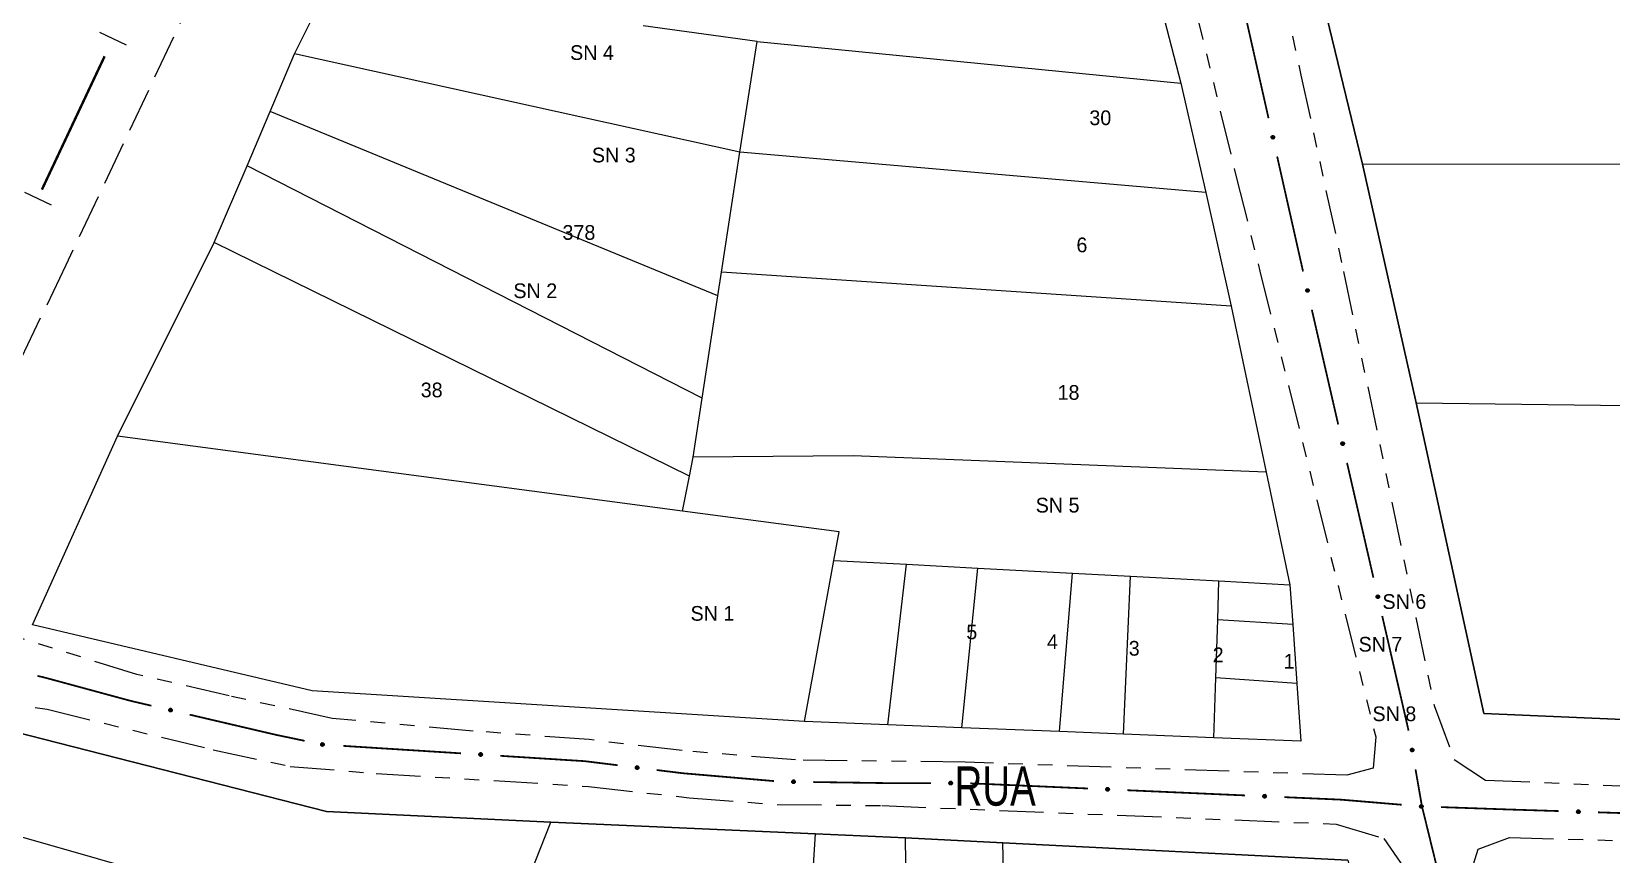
# Model space of a CAD drawing. Extents: x 204614 to 205597, y 4873311 to 4874446.
# Drawn here: x 204722.4 to 204883.3, y 4873786.8 to 4873870.6 of the extents above; entities that cross this region are included whole.
import ezdxf
from ezdxf.enums import TextEntityAlignment as Align

# ---------------------------------------------------------------- set-up
doc = ezdxf.new("R2010")
doc.units = 0
doc.header["$LTSCALE"] = 1.5
doc.header["$MEASUREMENT"] = 0
doc.linetypes.add('TRACO_11', pattern=[8, 3, -1, 3, -1])
doc.linetypes.add('TRACO_25', pattern=[8, 3, -1, 1, -1, 1, -1])
for name, color, linetype in [('CD_MALHA_LOTES', 7, 'CONTINUOUS'), ('LM-LIM-SETORES-BAIRROS', 250, 'CONTINUOUS'), ('RU-QUADRA', 210, 'CONTINUOUS'), ('SV-EIXO-RUA-N-PAV', 6, 'CONTINUOUS'), ('SV-RUA-NAO-PAV', 7, 'CONTINUOUS'), ('SV-RUA-PAVIM', 7, 'CONTINUOUS'), ('SV-TXT-RUA-N-PAV', 7, 'CONTINUOUS'), ('Th_NmrPort', 1, 'CONTINUOUS')]:
    doc.layers.add(name, color=color, linetype=linetype)
doc.styles.add('ARIAL', font='ARIAL.SHX')

msp = doc.modelspace()

# ---------------------------------------------------------------- linework, layer by layer
at = {"layer": 'CD_MALHA_LOTES', "linetype": 'Continuous', "flags": 128}
for points in [[(204824.827246, 4873921.684272), (204839.453152, 4873865.313444)], [(204857.923355, 4873857.071241), (204853.180698, 4873876.693552)], [(204749.158165, 4873868.317521), (204752.762615, 4873875.55581)], [(204796.282966, 4873869.565707), (204784.671936, 4873871.163839)], [(204794.527296, 4873858.291249), (204796.282966, 4873869.565707)], [(204796.282966, 4873869.565707), (204839.453152, 4873865.313444)], [(204746.682705, 4873862.44283), (204749.158165, 4873868.317521)], [(204794.527296, 4873858.291249), (204749.158165, 4873868.317521)], [(204839.453152, 4873865.313444), (204841.978843, 4873854.202867)], [(204744.354015, 4873856.916451), (204746.682705, 4873862.44283)], [(204792.293942, 4873843.648954), (204746.682705, 4873862.44283)], [(204792.669592, 4873846.08956), (204794.527296, 4873858.291249)], [(204841.978843, 4873854.202867), (204794.527296, 4873858.291249)], [(204741.001078, 4873849.090718), (204744.354015, 4873856.916451)], [(204790.694362, 4873833.256453), (204744.354015, 4873856.916451)], [(204857.923355, 4873857.071241), (204923.765189, 4873857.134039)], [(204863.400625, 4873832.759941), (204857.923355, 4873857.071241)], [(204841.978843, 4873854.202867), (204844.559353, 4873842.596897)], [(204731.16, 4873829.37), (204741.001078, 4873849.090718)], [(204789.413361, 4873825.302428), (204741.001078, 4873849.090718)], [(204792.293942, 4873843.648954), (204792.669592, 4873846.08956)], [(204844.559353, 4873842.596897), (204792.669592, 4873846.08956)], [(204790.694362, 4873833.256453), (204792.293942, 4873843.648954)], [(204844.559353, 4873842.596897), (204848.13067, 4873825.691969)], [(204789.767877, 4873827.237067), (204790.694362, 4873833.256453)], [(204870.31, 4873801.13), (204863.400625, 4873832.759941)], [(204863.400625, 4873832.759941), (204911.627288, 4873832.170645)], [(204722.5, 4873810.17), (204731.16, 4873829.37)], [(204788.685709, 4873821.733324), (204731.16, 4873829.37)], [(204789.413361, 4873825.302428), (204789.767877, 4873827.237067)], [(204806.060674, 4873827.381028), (204789.767877, 4873827.237067)], [(204848.13067, 4873825.691969), (204806.060674, 4873827.381028)], [(204788.685709, 4873821.733324), (204789.413361, 4873825.302428)], [(204848.13067, 4873825.691969), (204850.55, 4873814.24)], [(204804.637697, 4873819.61566), (204788.685709, 4873821.733324)], [(204804.106698, 4873816.717935), (204804.637697, 4873819.61566)], [(204801.1, 4873800.31), (204804.106698, 4873816.717935)], [(204804.106698, 4873816.717935), (204811.503651, 4873816.323278)], [(204809.584874, 4873799.972552), (204811.503651, 4873816.323278)], [(204811.503651, 4873816.323278), (204818.761268, 4873815.936055)], [(204817.139231, 4873799.672112), (204818.761268, 4873815.936055)], [(204818.761268, 4873815.936055), (204828.387342, 4873815.422466)], [(204827.06983, 4873799.277167), (204828.387342, 4873815.422466)], [(204828.387342, 4873815.422466), (204834.322049, 4873815.105826)], [(204833.610223, 4873799.017053), (204834.322049, 4873815.105826)], [(204834.322049, 4873815.105826), (204843.321781, 4873814.625654)], [(204843.195004, 4873810.680401), (204843.321781, 4873814.625654)], [(204843.321781, 4873814.625654), (204850.55, 4873814.24)], [(204850.55, 4873814.24), (204850.826774, 4873810.192494)], [(204843.004134, 4873804.740608), (204843.195004, 4873810.680401)], [(204850.826774, 4873810.192494), (204843.195004, 4873810.680401)], [(204801.1, 4873800.31), (204750.97, 4873803.43), (204722.5, 4873810.17)], [(204850.826774, 4873810.192494), (204851.238912, 4873804.165451)], [(204842.808458, 4873798.651235), (204843.004134, 4873804.740608)], [(204851.238912, 4873804.165451), (204843.004134, 4873804.740608)], [(204851.238912, 4873804.165451), (204851.64, 4873798.3)], [(204911.2, 4873799.37), (204870.31, 4873801.13)], [(204713.99, 4873790.62), (204717.46, 4873800.06), (204752.43, 4873791.14), (204775.27, 4873790.06)], [(204809.584874, 4873799.972552), (204801.1, 4873800.31)], [(204817.139231, 4873799.672112), (204809.584874, 4873799.972552)], [(204827.06983, 4873799.277167), (204817.139231, 4873799.672112)], [(204833.610223, 4873799.017053), (204827.06983, 4873799.277167)], [(204842.808458, 4873798.651235), (204833.610223, 4873799.017053)], [(204851.64, 4873798.3), (204842.808458, 4873798.651235)], [(204800.07, 4873754.9), (204744.19, 4873782.02), (204713.99, 4873790.62)], [(204800.899336, 4873768.028992), (204771.63, 4873780.87), (204775.27, 4873790.06)], [(204775.27, 4873790.06), (204802.215599, 4873788.866397)], [(204800.899336, 4873768.028992), (204802.215599, 4873788.866397)], [(204802.215599, 4873788.866397), (204811.39, 4873788.46)], [(204811.664892, 4873768.319111), (204811.39, 4873788.46)], [(204811.39, 4873788.46), (204821.312558, 4873787.955612)], [(204821.708073, 4873770.764839), (204821.312558, 4873787.955612)], [(204821.312558, 4873787.955612), (204856.44, 4873786.17), (204858.065006, 4873779.618526)]]:
    msp.add_lwpolyline(points, dxfattribs=at)
at = {"layer": 'LM-LIM-SETORES-BAIRROS'}
for points in [[(204729.331006, 4873870.505739), (204732.045151, 4873869.227687)], [(204721.670067, 4873854.216032), (204724.385267, 4873852.940222)]]:
    msp.add_lwpolyline(points, dxfattribs=at)
at = {"layer": 'LM-LIM-SETORES-BAIRROS', "const_width": 0.25}
for points in [[(204729.836044, 4873868.057283), (204727.705955, 4873863.533709)], [(204727.523996, 4873863.14729), (204723.452937, 4873854.483193)], [(204727.705955, 4873863.533709), (204727.523996, 4873863.14729)]]:
    msp.add_lwpolyline(points, dxfattribs=at)
at = {"layer": 'RU-QUADRA', "linetype": 'Continuous', "flags": 128}
for points in [[(204896.428908, 4873963.480826), (204880.438115, 4873964.022739), (204863.410709, 4873964.798531), (204850.265443, 4873964.909112), (204842.502297, 4873964.974418), (204831.918824, 4873964.521354), (204835.119286, 4873952.748362), (204838.653432, 4873941.371948), (204841.035886, 4873929.52053), (204843.880614, 4873917.146653), (204846.750954, 4873904.661373), (204849.413236, 4873893.081097), (204853.180698, 4873876.693552), (204857.923355, 4873857.071241), (204863.400625, 4873832.759941), (204870.31, 4873801.13), (204911.2, 4873799.37)], [(204824.827246, 4873921.684272), (204839.453152, 4873865.313444), (204841.978843, 4873854.202867), (204844.559353, 4873842.596897), (204848.13067, 4873825.691969), (204850.55, 4873814.24), (204850.826774, 4873810.192494), (204851.238912, 4873804.165451), (204851.64, 4873798.3), (204842.808458, 4873798.651235), (204833.610223, 4873799.017053), (204827.06983, 4873799.277167), (204817.139231, 4873799.672112), (204809.584874, 4873799.972552), (204801.1, 4873800.31), (204750.97, 4873803.43), (204722.5, 4873810.17), (204731.16, 4873829.37), (204741.001078, 4873849.090718), (204744.354015, 4873856.916451), (204746.682705, 4873862.44283), (204749.158165, 4873868.317521), (204752.762615, 4873875.55581)], [(204856.44, 4873786.17), (204821.312558, 4873787.955612), (204811.39, 4873788.46), (204802.215599, 4873788.866397), (204775.27, 4873790.06), (204752.43, 4873791.14), (204717.46, 4873800.06), (204713.99, 4873790.62), (204711.877529, 4873785.002826)]]:
    msp.add_lwpolyline(points, dxfattribs=at)
at = {"layer": 'SV-EIXO-RUA-N-PAV', "const_width": 0.18}
for points in [[(204845.728842, 4873873.465245), (204848.366149, 4873861.758639)], [(204849.245251, 4873857.856437), (204851.882558, 4873846.149832)], [(204852.776848, 4873842.251086), (204855.464257, 4873830.55588)], [(204856.36006, 4873826.657478), (204859.047469, 4873814.962273)], [(204859.943272, 4873811.063871), (204862.630681, 4873799.368665)], [(204723.75422, 4873804.778779), (204722.998753, 4873804.956536)], [(204723.970312, 4873804.72016), (204723.75422, 4873804.778779)], [(204732.45991, 4873802.41718), (204723.970312, 4873804.72016)], [(204732.658147, 4873802.370839), (204732.45991, 4873802.41718)], [(204734.605643, 4873801.91558), (204732.658147, 4873802.370839)], [(204747.254209, 4873798.958772), (204738.500634, 4873801.005063)], [(204747.264416, 4873798.956632), (204747.254209, 4873798.958772)], [(204750.200567, 4873798.340988), (204747.264416, 4873798.956632)], [(204766.132765, 4873797.066152), (204754.156742, 4873797.824347)], [(204778.725717, 4873796.2689), (204770.124773, 4873796.81342)], [(204779.104694, 4873796.222257), (204778.725717, 4873796.2689)], [(204782.082227, 4873795.855791), (204779.104694, 4873796.222257)], [(204788.716672, 4873795.039244), (204786.052271, 4873795.36717)], [(204789.031008, 4873795.012232), (204788.716672, 4873795.039244)], [(204797.997958, 4873794.241633), (204789.031008, 4873795.012232)], [(204863.335932, 4873795.431768), (204863.851766, 4873792.476449)], [(204809.08285, 4873794.040148), (204801.995542, 4873794.143617)], [(204809.994787, 4873794.040148), (204809.08285, 4873794.040148)], [(204813.994787, 4873794.040148), (204809.994787, 4873794.040148)], [(204829.982547, 4873793.48466), (204817.994193, 4873794.013205)], [(204845.96702, 4873792.779933), (204833.978665, 4873793.308478)], [(204855.732925, 4873792.349371), (204849.963138, 4873792.603751)], [(204855.95675, 4873792.330634), (204855.732925, 4873792.349371)], [(204861.935832, 4873791.830058), (204855.95675, 4873792.330634)], [(204863.851766, 4873792.476449), (204863.994676, 4873791.65769)], [(204863.994676, 4873791.65769), (204865.939377, 4873783.723684)], [(204872.755975, 4873791.350276), (204865.92744, 4873791.589876)], [(204872.923153, 4873791.34495), (204872.755975, 4873791.350276)], [(204877.920615, 4873791.185668), (204872.923153, 4873791.34495)], [(204893.912495, 4873790.675965), (204881.918585, 4873791.058243)]]:
    msp.add_lwpolyline(points, dxfattribs=at)
at = {"layer": 'SV-EIXO-RUA-N-PAV'}
for points in [[(204848.881512, 4873859.971899), (204848.923216, 4873859.94635), (204848.953835, 4873859.915864), (204848.972054, 4873859.883086), (204848.980601, 4873859.849924), (204848.985524, 4873859.815012), (204848.982722, 4873859.778719), (204848.97069, 4873859.739127), (204848.945354, 4873859.697111), (204848.912062, 4873859.667798), (204848.880884, 4873859.648217), (204848.846817, 4873859.637313), (204848.812822, 4873859.633099), (204848.775219, 4873859.637256), (204848.735215, 4873859.649842), (204848.693583, 4873859.67634), (204848.663771, 4873859.706434), (204848.646981, 4873859.7386), (204848.636236, 4873859.772918), (204848.631637, 4873859.80862), (204848.634593, 4873859.844231), (204848.647337, 4873859.884486), (204848.674036, 4873859.925229), (204848.703711, 4873859.955307), (204848.735633, 4873859.972544), (204848.769657, 4873859.982362), (204848.804613, 4873859.987725), (204848.841213, 4873859.986427), (204848.881512, 4873859.971899)], [(204852.404054, 4873844.36497), (204852.445868, 4873844.3396), (204852.476617, 4873844.309245), (204852.494976, 4873844.276546), (204852.503665, 4873844.243421), (204852.508738, 4873844.208531), (204852.506091, 4873844.172226), (204852.494228, 4873844.132582), (204852.469072, 4873844.090459), (204852.435907, 4873844.061003), (204852.404812, 4873844.041289), (204852.370792, 4873844.030239), (204852.336816, 4873844.025879), (204852.299195, 4873844.029876), (204852.259138, 4873844.04229), (204852.217393, 4873844.06861), (204852.187452, 4873844.098576), (204852.170524, 4873844.13067), (204852.159632, 4873844.164941), (204852.154881, 4873844.200623), (204852.157684, 4873844.236246), (204852.170256, 4873844.276555), (204852.19678, 4873844.317413), (204852.226326, 4873844.347617), (204852.258174, 4873844.364991), (204852.292156, 4873844.374954), (204852.327088, 4873844.380467), (204852.363694, 4873844.379326), (204852.404054, 4873844.36497)], [(204855.987266, 4873828.771363), (204856.02908, 4873828.745993), (204856.059829, 4873828.715638), (204856.078188, 4873828.682939), (204856.086877, 4873828.649813), (204856.09195, 4873828.614923), (204856.089303, 4873828.578618), (204856.07744, 4873828.538975), (204856.052284, 4873828.496851), (204856.019119, 4873828.467396), (204855.988024, 4873828.447681), (204855.954004, 4873828.436632), (204855.920028, 4873828.432272), (204855.882407, 4873828.436268), (204855.84235, 4873828.448683), (204855.800605, 4873828.475003), (204855.770664, 4873828.504968), (204855.753736, 4873828.537063), (204855.742844, 4873828.571334), (204855.738093, 4873828.607016), (204855.740896, 4873828.642639), (204855.753468, 4873828.682948), (204855.779992, 4873828.723806), (204855.809538, 4873828.75401), (204855.841386, 4873828.771383), (204855.875368, 4873828.781347), (204855.9103, 4873828.78686), (204855.946906, 4873828.785719), (204855.987266, 4873828.771363)], [(204859.570478, 4873813.177755), (204859.612292, 4873813.152385), (204859.64304, 4873813.12203), (204859.6614, 4873813.089331), (204859.670089, 4873813.056206), (204859.675161, 4873813.021316), (204859.672515, 4873812.985011), (204859.660652, 4873812.945367), (204859.635496, 4873812.903244), (204859.602331, 4873812.873788), (204859.571236, 4873812.854074), (204859.537216, 4873812.843024), (204859.50324, 4873812.838665), (204859.465619, 4873812.842661), (204859.425561, 4873812.855075), (204859.383817, 4873812.881395), (204859.353875, 4873812.911361), (204859.336948, 4873812.943455), (204859.326056, 4873812.977726), (204859.321305, 4873813.013408), (204859.324108, 4873813.049031), (204859.33668, 4873813.08934), (204859.363204, 4873813.130198), (204859.39275, 4873813.160402), (204859.424598, 4873813.177776), (204859.45858, 4873813.187739), (204859.493512, 4873813.193253), (204859.530118, 4873813.192111), (204859.570478, 4873813.177755)], [(204736.667989, 4873801.320425), (204736.626811, 4873801.294036), (204736.586025, 4873801.279775), (204736.548583, 4873801.277673), (204736.515013, 4873801.284442), (204736.481448, 4873801.295236), (204736.45001, 4873801.313584), (204736.419627, 4873801.341677), (204736.392865, 4873801.382799), (204736.381003, 4873801.425541), (204736.376978, 4873801.462138), (204736.382021, 4873801.49755), (204736.393053, 4873801.52998), (204736.413191, 4873801.562007), (204736.441962, 4873801.592518), (204736.483963, 4873801.618428), (204736.524045, 4873801.632134), (204736.560313, 4873801.633217), (204736.595882, 4873801.627921), (204736.630016, 4873801.616491), (204736.660773, 4873801.598303), (204736.691442, 4873801.56928), (204736.716465, 4873801.527486), (204736.730592, 4873801.487665), (204736.732183, 4873801.451422), (204736.726181, 4873801.416521), (204736.715765, 4873801.382725), (204736.698637, 4873801.350354), (204736.667989, 4873801.320425)], [(204752.137158, 4873797.822454), (204752.096597, 4873797.795126), (204752.056148, 4873797.779933), (204752.018765, 4873797.776972), (204751.985048, 4873797.782969), (204751.951245, 4873797.792989), (204751.919393, 4873797.81061), (204751.888373, 4873797.837999), (204751.860674, 4873797.878495), (204751.847834, 4873797.920954), (204751.84297, 4873797.957449), (204751.847199, 4873797.992967), (204751.857483, 4873798.025642), (204751.876881, 4873798.058122), (204751.904944, 4873798.089287), (204751.946339, 4873798.116154), (204751.986096, 4873798.130776), (204752.02233, 4873798.132691), (204752.05801, 4873798.128214), (204752.092398, 4873798.11757), (204752.123565, 4873798.100092), (204752.154891, 4873798.071781), (204752.180868, 4873798.030573), (204752.195905, 4873797.991087), (204752.198328, 4873797.954889), (204752.193129, 4873797.919861), (204752.183491, 4873797.885834), (204752.167111, 4873797.853079), (204752.137158, 4873797.822454)], [(204768.265207, 4873796.820848), (204768.22897, 4873796.788002), (204768.191109, 4873796.767182), (204768.154533, 4873796.758907), (204768.120305, 4873796.760021), (204768.085416, 4873796.765106), (204768.051372, 4873796.777993), (204768.016756, 4873796.800665), (204767.983552, 4873796.836785), (204767.964773, 4873796.876972), (204767.954741, 4873796.912397), (204767.953849, 4873796.948154), (204767.959356, 4873796.981964), (204767.973912, 4873797.016884), (204767.99723, 4873797.05174), (204768.034359, 4873797.08425), (204768.071617, 4873797.104406), (204768.107205, 4873797.111481), (204768.143159, 4873797.112151), (204768.178715, 4873797.106533), (204768.21206, 4873797.093691), (204768.247113, 4873797.070149), (204768.278714, 4873797.033078), (204768.299241, 4873796.996147), (204768.306815, 4873796.960668), (204768.306677, 4873796.925256), (204768.302003, 4873796.890201), (204768.290474, 4873796.85544), (204768.265207, 4873796.820848)], [(204863.075778, 4873797.56245), (204863.116188, 4873797.534898), (204863.145283, 4873797.502955), (204863.161883, 4873797.469328), (204863.168803, 4873797.435789), (204863.172018, 4873797.400678), (204863.167449, 4873797.364565), (204863.1535, 4873797.325606), (204863.126146, 4873797.284876), (204863.091465, 4873797.257221), (204863.059368, 4873797.239184), (204863.02481, 4873797.229954), (204862.99065, 4873797.227403), (204862.953295, 4873797.233389), (204862.913952, 4873797.24791), (204862.873662, 4873797.276407), (204862.845352, 4873797.307919), (204862.830151, 4873797.340865), (204862.821092, 4873797.375666), (204862.818239, 4873797.41155), (204862.822928, 4873797.446974), (204862.83762, 4873797.48656), (204862.866274, 4873797.525953), (204862.89738, 4873797.554548), (204862.930105, 4873797.570208), (204862.964567, 4873797.578355), (204862.999743, 4873797.582007), (204863.036237, 4873797.578926), (204863.075778, 4873797.56245)], [(204784.196407, 4873795.484673), (204784.158288, 4873795.45403), (204784.119261, 4873795.435489), (204784.082259, 4873795.429393), (204784.048157, 4873795.432532), (204784.013631, 4873795.439673), (204783.98041, 4873795.454553), (204783.947196, 4873795.479235), (204783.916189, 4873795.517258), (204783.899822, 4873795.558486), (204783.891905, 4873795.594442), (204783.893131, 4873795.63019), (204783.90063, 4873795.663614), (204783.917227, 4873795.697611), (204783.942569, 4873795.731026), (204783.981557, 4873795.76128), (204784.019943, 4873795.779195), (204784.055887, 4873795.784151), (204784.091818, 4873795.782691), (204784.126979, 4873795.774978), (204784.159506, 4873795.760184), (204784.193103, 4873795.734609), (204784.222454, 4873795.695732), (204784.240759, 4873795.657651), (204784.246219, 4873795.621785), (204784.243985, 4873795.586444), (204784.237244, 4873795.551727), (204784.223677, 4873795.51771), (204784.196407, 4873795.484673)], [(204800.137813, 4873794.060646), (204800.103215, 4873794.026078), (204800.066411, 4873794.003443), (204800.03028, 4873793.993399), (204799.996038, 4873793.992849), (204799.960944, 4873793.996231), (204799.926314, 4873794.007448), (204799.890636, 4873794.028411), (204799.855716, 4873794.062875), (204799.835006, 4873794.102101), (204799.823264, 4873794.136996), (204799.820635, 4873794.172668), (204799.824492, 4873794.206706), (204799.837333, 4873794.242292), (204799.85893, 4873794.278241), (204799.894434, 4873794.312516), (204799.930668, 4873794.334459), (204799.96587, 4873794.343256), (204800.001749, 4873794.345673), (204800.037537, 4873794.34179), (204800.071467, 4873794.330584), (204800.107622, 4873794.308773), (204800.140988, 4873794.273283), (204800.163286, 4873794.237393), (204800.172575, 4873794.202324), (204800.174159, 4873794.166947), (204800.171194, 4873794.131707), (204800.161368, 4873794.096426), (204800.137813, 4873794.060646)], [(204816.138467, 4873793.930068), (204816.104377, 4873793.894998), (204816.067907, 4873793.871828), (204816.031927, 4873793.861258), (204815.997697, 4873793.860208), (204815.962557, 4873793.863078), (204815.927767, 4873793.873788), (204815.891787, 4873793.894228), (204815.856367, 4873793.928178), (204815.835087, 4873793.967098), (204815.822837, 4873794.001818), (204815.819687, 4873794.037448), (204815.823047, 4873794.071538), (204815.835367, 4873794.107308), (204815.856437, 4873794.143568), (204815.891437, 4873794.178358), (204815.927347, 4873794.200828), (204815.962417, 4873794.210138), (204815.998257, 4873794.213078), (204816.034097, 4873794.209718), (204816.068187, 4873794.199008), (204816.104657, 4873794.177728), (204816.138537, 4873794.142728), (204816.161357, 4873794.107168), (204816.171157, 4873794.072238), (204816.173257, 4873794.036888), (204816.170807, 4873794.001608), (204816.161497, 4873793.966188), (204816.138467, 4873793.930068)], [(204832.119299, 4873793.280267), (204832.083697, 4873793.246732), (204832.046242, 4873793.225191), (204832.009832, 4873793.216216), (204831.975588, 4873793.216675), (204831.940609, 4873793.22109), (204831.906325, 4873793.233322), (204831.87128, 4873793.255327), (204831.837389, 4873793.290804), (204831.817844, 4873793.330623), (204831.807135, 4873793.365849), (204831.805558, 4873793.401583), (204831.810416, 4873793.435492), (204831.8243, 4873793.470685), (204831.846946, 4873793.505982), (204831.883445, 4873793.539196), (204831.92031, 4873793.560063), (204831.955756, 4873793.567819), (204831.99169, 4873793.569178), (204832.027347, 4873793.564243), (204832.060933, 4873793.552041), (204832.09643, 4873793.529176), (204832.128736, 4873793.492717), (204832.149967, 4873793.456187), (204832.158219, 4873793.420859), (204832.15876, 4873793.385451), (204832.154759, 4873793.350313), (204832.143897, 4873793.315337), (204832.119299, 4873793.280267)], [(204848.103771, 4873792.57554), (204848.06817, 4873792.542005), (204848.030715, 4873792.520464), (204847.994304, 4873792.511489), (204847.960061, 4873792.511948), (204847.925081, 4873792.516363), (204847.890797, 4873792.528595), (204847.855752, 4873792.5506), (204847.821862, 4873792.586077), (204847.802317, 4873792.625896), (204847.791608, 4873792.661122), (204847.79003, 4873792.696856), (204847.794889, 4873792.730765), (204847.808772, 4873792.765958), (204847.831419, 4873792.801255), (204847.867917, 4873792.834469), (204847.904782, 4873792.855336), (204847.940228, 4873792.863092), (204847.976163, 4873792.864451), (204848.01182, 4873792.859515), (204848.045405, 4873792.847314), (204848.080902, 4873792.824449), (204848.113208, 4873792.78799), (204848.13444, 4873792.75146), (204848.142692, 4873792.716132), (204848.143233, 4873792.680724), (204848.139231, 4873792.645586), (204848.12837, 4873792.61061), (204848.103771, 4873792.57554)], [(204864.062855, 4873791.541516), (204864.025958, 4873791.509412), (204863.987682, 4873791.489366), (204863.950946, 4873791.481834), (204863.916748, 4873791.483644), (204863.88197, 4873791.489436), (204863.848195, 4873791.503011), (204863.814045, 4873791.526381), (204863.781581, 4873791.563168), (204863.763622, 4873791.603728), (204863.754312, 4873791.639349), (204863.754145, 4873791.675117), (204863.760338, 4873791.708808), (204863.775599, 4873791.743426), (204863.799621, 4873791.777801), (204863.837401, 4873791.80955), (204863.875061, 4873791.828946), (204863.910785, 4873791.835297), (204863.946746, 4873791.835237), (204863.98218, 4873791.828899), (204864.015258, 4873791.815382), (204864.049825, 4873791.791133), (204864.080667, 4873791.753429), (204864.100441, 4873791.716089), (204864.107293, 4873791.680463), (204864.106436, 4873791.645061), (204864.101051, 4873791.610109), (204864.088819, 4873791.575589), (204864.062855, 4873791.541516)], [(204880.059701, 4873791.007354), (204880.024511, 4873790.973387), (204879.987322, 4873790.951391), (204879.951023, 4873790.941973), (204879.916777, 4873790.942013), (204879.881746, 4873790.946001), (204879.847315, 4873790.957814), (204879.812005, 4873790.97939), (204879.777684, 4873791.014451), (204879.757655, 4873791.054029), (204879.746517, 4873791.089122), (204879.744504, 4873791.124834), (204879.748948, 4873791.1588), (204879.762401, 4873791.194159), (204879.784616, 4873791.22973), (204879.820706, 4873791.263387), (204879.857314, 4873791.284702), (204879.892662, 4873791.29289), (204879.928578, 4873791.294687), (204879.964293, 4873791.290187), (204879.998024, 4873791.278396), (204880.033798, 4873791.255965), (204880.066546, 4873791.219903), (204880.088221, 4873791.183635), (204880.096904, 4873791.14841), (204880.097876, 4873791.113011), (204880.094304, 4873791.077827), (204880.08387, 4873791.042722), (204880.059701, 4873791.007354)]]:
    msp.add_lwpolyline(points, close=True, dxfattribs=at)
for points in [[(204848.631637, 4873859.80862), (204848.663771, 4873859.706434)], [(204848.634593, 4873859.844231), (204848.693583, 4873859.67634)], [(204848.634689, 4873859.822331), (204848.67679, 4873859.697539)], [(204848.644497, 4873859.859509), (204848.712241, 4873859.670557)], [(204848.647337, 4873859.884486), (204848.735215, 4873859.649842)], [(204848.663023, 4873859.901448), (204848.754049, 4873859.646407)], [(204848.674036, 4873859.925229), (204848.775219, 4873859.637256)], [(204848.688373, 4873859.937931), (204848.791958, 4873859.639561)], [(204848.703711, 4873859.955307), (204848.812822, 4873859.633099)], [(204848.719684, 4873859.960371), (204848.828667, 4873859.63804)], [(204848.735633, 4873859.972544), (204848.846817, 4873859.637313)], [(204848.752795, 4873859.974824), (204848.860915, 4873859.643906)], [(204848.769657, 4873859.982362), (204848.880884, 4873859.648217)], [(204848.789036, 4873859.981589), (204848.897119, 4873859.663252)], [(204848.804613, 4873859.987725), (204848.912062, 4873859.667798)], [(204848.823815, 4873859.982431), (204848.928131, 4873859.687023)], [(204848.841213, 4873859.986427), (204848.945354, 4873859.697111)], [(204848.859793, 4873859.977948), (204848.955412, 4873859.721144)], [(204848.881512, 4873859.971899), (204848.97069, 4873859.739127)], [(204848.903663, 4873859.957059), (204848.97467, 4873859.766045)], [(204848.923216, 4873859.94635), (204848.982722, 4873859.778719)], [(204848.940746, 4873859.929046), (204848.981215, 4873859.805285)], [(204848.953835, 4873859.915864), (204848.985524, 4873859.815012)], [(204852.154881, 4873844.200623), (204852.187452, 4873844.098576)], [(204852.157684, 4873844.236246), (204852.217393, 4873844.06861)], [(204852.157874, 4873844.214347), (204852.200509, 4873844.089736)], [(204852.167522, 4873844.251567), (204852.236075, 4873844.062907)], [(204852.170256, 4873844.276555), (204852.259138, 4873844.04229)], [(204852.185869, 4873844.293585), (204852.277986, 4873844.038935)], [(204852.19678, 4873844.317413), (204852.299195, 4873844.029876)], [(204852.211063, 4873844.330176), (204852.315924, 4873844.032252)], [(204852.226326, 4873844.347617), (204852.336816, 4873844.025879)], [(204852.242278, 4873844.352749), (204852.352639, 4873844.030888)], [(204852.258174, 4873844.364991), (204852.370792, 4873844.030239)], [(204852.275326, 4873844.367344), (204852.384862, 4873844.036892)], [(204852.292156, 4873844.374954), (204852.404812, 4873844.041289)], [(204852.311538, 4873844.374265), (204852.420983, 4873844.056393)], [(204852.327088, 4873844.380467), (204852.435907, 4873844.061003)], [(204852.346313, 4873844.375255), (204852.451893, 4873844.080297)], [(204852.363694, 4873844.379326), (204852.469072, 4873844.090459)], [(204852.38231, 4873844.370926), (204852.479027, 4873844.114534)], [(204852.404054, 4873844.36497), (204852.494228, 4873844.132582)], [(204852.426269, 4873844.350225), (204852.498093, 4873844.159517)], [(204852.445868, 4873844.3396), (204852.506091, 4873844.172226)], [(204852.463471, 4873844.322372), (204852.50447, 4873844.198785)], [(204852.476617, 4873844.309245), (204852.508738, 4873844.208531)], [(204855.738093, 4873828.607016), (204855.770664, 4873828.504968)], [(204855.740896, 4873828.642639), (204855.800605, 4873828.475003)], [(204855.741086, 4873828.62074), (204855.783721, 4873828.496129)], [(204855.750734, 4873828.657959), (204855.819287, 4873828.469299)], [(204855.753468, 4873828.682948), (204855.84235, 4873828.448683)], [(204855.769081, 4873828.699977), (204855.861198, 4873828.445328)], [(204855.779992, 4873828.723806), (204855.882407, 4873828.436268)], [(204855.794275, 4873828.736568), (204855.899136, 4873828.438645)], [(204855.809538, 4873828.75401), (204855.920028, 4873828.432272)], [(204855.82549, 4873828.759142), (204855.935851, 4873828.437281)], [(204855.841386, 4873828.771383), (204855.954004, 4873828.436632)], [(204855.858538, 4873828.773736), (204855.968074, 4873828.443285)], [(204855.875368, 4873828.781347), (204855.988024, 4873828.447681)], [(204855.89475, 4873828.780657), (204856.004195, 4873828.462786)], [(204855.9103, 4873828.78686), (204856.019119, 4873828.467396)], [(204855.929525, 4873828.781648), (204856.035104, 4873828.48669)], [(204855.946906, 4873828.785719), (204856.052284, 4873828.496851)], [(204855.965521, 4873828.777319), (204856.062239, 4873828.520926)], [(204855.987266, 4873828.771363), (204856.07744, 4873828.538975)], [(204856.009481, 4873828.756618), (204856.081305, 4873828.56591)], [(204856.02908, 4873828.745993), (204856.089303, 4873828.578618)], [(204856.046683, 4873828.728764), (204856.087682, 4873828.605178)], [(204856.059829, 4873828.715638), (204856.09195, 4873828.614923)], [(204859.321305, 4873813.013408), (204859.353875, 4873812.911361)], [(204859.324108, 4873813.049031), (204859.383817, 4873812.881395)], [(204859.324298, 4873813.027132), (204859.366932, 4873812.902521)], [(204859.333946, 4873813.064352), (204859.402499, 4873812.875692)], [(204859.33668, 4873813.08934), (204859.425561, 4873812.855075)], [(204859.352293, 4873813.10637), (204859.44441, 4873812.851721)], [(204859.363204, 4873813.130198), (204859.465619, 4873812.842661)], [(204859.377486, 4873813.142961), (204859.482348, 4873812.845037)], [(204859.39275, 4873813.160402), (204859.50324, 4873812.838665)], [(204859.408702, 4873813.165535), (204859.519063, 4873812.843673)], [(204859.424598, 4873813.177776), (204859.537216, 4873812.843024)], [(204859.44175, 4873813.180129), (204859.551286, 4873812.849678)], [(204859.45858, 4873813.187739), (204859.571236, 4873812.854074)], [(204859.477962, 4873813.18705), (204859.587407, 4873812.869179)], [(204859.493512, 4873813.193253), (204859.602331, 4873812.873788)], [(204859.512737, 4873813.18804), (204859.618316, 4873812.893082)], [(204859.530118, 4873813.192111), (204859.635496, 4873812.903244)], [(204859.548733, 4873813.183711), (204859.645451, 4873812.927319)], [(204859.570478, 4873813.177755), (204859.660652, 4873812.945367)], [(204859.592692, 4873813.163011), (204859.664516, 4873812.972302)], [(204859.612292, 4873813.152385), (204859.672515, 4873812.985011)], [(204859.629895, 4873813.135157), (204859.670894, 4873813.01157)], [(204859.64304, 4873813.12203), (204859.675161, 4873813.021316)], [(204736.726181, 4873801.416521), (204736.376978, 4873801.462138)], [(204736.715765, 4873801.382725), (204736.381003, 4873801.425541)], [(204736.726751, 4873801.434983), (204736.381806, 4873801.481988)], [(204736.732183, 4873801.451422), (204736.382021, 4873801.49755)], [(204736.717036, 4873801.399419), (204736.383428, 4873801.440971)], [(204736.728183, 4873801.471082), (204736.39059, 4873801.513566)], [(204736.702627, 4873801.367754), (204736.391297, 4873801.402697)], [(204736.698637, 4873801.350354), (204736.392865, 4873801.382799)], [(204736.730592, 4873801.487665), (204736.393053, 4873801.52998)], [(204736.721643, 4873801.509045), (204736.407966, 4873801.545938)], [(204736.682904, 4873801.337332), (204736.410106, 4873801.363268)], [(204736.716465, 4873801.527486), (204736.413191, 4873801.562007)], [(204736.667989, 4873801.320425), (204736.419627, 4873801.341677)], [(204736.699866, 4873801.547767), (204736.430658, 4873801.577068)], [(204736.691442, 4873801.56928), (204736.441962, 4873801.592518)], [(204736.644975, 4873801.306962), (204736.442116, 4873801.326357)], [(204736.626811, 4873801.294036), (204736.45001, 4873801.313584)], [(204736.670203, 4873801.582728), (204736.470622, 4873801.604159)], [(204736.603596, 4873801.285806), (204736.474574, 4873801.303355)], [(204736.586025, 4873801.279775), (204736.481448, 4873801.295236)], [(204736.660773, 4873801.598303), (204736.483963, 4873801.618428)], [(204736.641024, 4873801.607766), (204736.510362, 4873801.624297)], [(204736.630016, 4873801.616491), (204736.524045, 4873801.632134)], [(204752.193129, 4873797.919861), (204751.84297, 4873797.957449)], [(204752.198328, 4873797.954889), (204751.847199, 4873797.992967)], [(204752.193274, 4873797.938331), (204751.847342, 4873797.977404)], [(204752.183491, 4873797.885834), (204751.847834, 4873797.920954)], [(204752.184378, 4873797.902553), (204751.849905, 4873797.936435)], [(204752.193877, 4873797.974453), (204751.855398, 4873798.009176)], [(204752.195905, 4873797.991087), (204751.857483, 4873798.025642)], [(204752.1707, 4873797.870566), (204751.85865, 4873797.898352)], [(204752.167111, 4873797.853079), (204751.860674, 4873797.878495)], [(204752.186468, 4873798.012256), (204751.872027, 4873798.041938)], [(204752.180868, 4873798.030573), (204751.876881, 4873798.058122)], [(204752.151681, 4873797.839699), (204751.878359, 4873797.859365)], [(204752.137158, 4873797.822454), (204751.888373, 4873797.837999)], [(204752.163808, 4873798.050468), (204751.893997, 4873798.07358)], [(204752.154891, 4873798.071781), (204751.904944, 4873798.089287)], [(204752.114459, 4873797.808466), (204751.911208, 4873797.823199)], [(204752.096597, 4873797.795126), (204751.919393, 4873797.81061)], [(204752.13335, 4873798.084738), (204751.933329, 4873798.101582)], [(204752.073576, 4873797.786366), (204751.944186, 4873797.800948)], [(204752.123565, 4873798.100092), (204751.946339, 4873798.116154)], [(204752.056148, 4873797.779933), (204751.951245, 4873797.792989)], [(204752.103603, 4873798.1091), (204751.972597, 4873798.122627)], [(204752.092398, 4873798.11757), (204751.986096, 4873798.130776)], [(204768.306815, 4873796.960668), (204767.953849, 4873796.948154)], [(204768.306677, 4873796.925256), (204767.954741, 4873796.912397)], [(204768.30418, 4873796.943557), (204767.956215, 4873796.932772)], [(204768.299241, 4873796.996147), (204767.959356, 4873796.981964)], [(204768.299613, 4873796.979395), (204767.959646, 4873796.965369)], [(204768.300491, 4873796.906875), (204767.964609, 4873796.89259)], [(204768.302003, 4873796.890201), (204767.964773, 4873796.876972)], [(204768.286875, 4873797.01575), (204767.97142, 4873797.000172)], [(204768.278714, 4873797.033078), (204767.973912, 4873797.016884)], [(204768.291527, 4873796.873261), (204767.978709, 4873796.856149)], [(204768.290474, 4873796.85544), (204767.983552, 4873796.836785)], [(204768.258984, 4873797.05033), (204767.988642, 4873797.034631)], [(204768.247113, 4873797.070149), (204767.99723, 4873797.05174)], [(204768.277115, 4873796.839992), (204768.00379, 4873796.82038)], [(204768.265207, 4873796.820848), (204768.016756, 4873796.800665)], [(204768.22394, 4873797.079893), (204768.023566, 4873797.067968)], [(204768.21206, 4873797.093691), (204768.034359, 4873797.08425)], [(204768.244741, 4873796.803758), (204768.041471, 4873796.789282)], [(204768.22897, 4873796.788002), (204768.051372, 4873796.777993)], [(204768.191016, 4873797.099752), (204768.059422, 4873797.094411)], [(204768.178715, 4873797.106533), (204768.071617, 4873797.104406)], [(204768.207438, 4873796.77604), (204768.077291, 4873796.771975)], [(204768.191109, 4873796.767182), (204768.085416, 4873796.765106)], [(204862.818239, 4873797.41155), (204862.845352, 4873797.307919)], [(204862.821956, 4873797.425096), (204862.857922, 4873797.298399)], [(204862.822928, 4873797.446974), (204862.873662, 4873797.276407)], [(204862.833565, 4873797.461751), (204862.892016, 4873797.269721)], [(204862.83762, 4873797.48656), (204862.913952, 4873797.24791)], [(204862.854114, 4873797.502737), (204862.932596, 4873797.24356)], [(204862.866274, 4873797.525953), (204862.953295, 4873797.233389)], [(204862.881213, 4873797.53794), (204862.970126, 4873797.234874)], [(204862.89738, 4873797.554548), (204862.99065, 4873797.227403)], [(204862.913582, 4873797.558827), (204863.006717, 4873797.231565)], [(204862.930105, 4873797.570208), (204863.02481, 4873797.229954)], [(204862.947358, 4873797.571648), (204863.039213, 4873797.235852)], [(204862.964567, 4873797.578355), (204863.059368, 4873797.239184)], [(204862.983886, 4873797.576638), (204863.076318, 4873797.25341)], [(204862.999743, 4873797.582007), (204863.091465, 4873797.257221)], [(204863.018664, 4873797.575783), (204863.108451, 4873797.27564)], [(204863.036237, 4873797.578926), (204863.126146, 4873797.284876)], [(204863.054381, 4873797.569551), (204863.137364, 4873797.30839)], [(204863.075778, 4873797.56245), (204863.1535, 4873797.325606)], [(204863.09718, 4873797.546548), (204863.158788, 4873797.352299)], [(204863.116188, 4873797.534898), (204863.167449, 4873797.364565)], [(204863.132852, 4873797.51676), (204863.167239, 4873797.391173)], [(204863.145283, 4873797.502955), (204863.172018, 4873797.400678)], [(204784.243985, 4873795.586444), (204783.891905, 4873795.594442)], [(204784.246219, 4873795.621785), (204783.893131, 4873795.63019)], [(204784.242576, 4873795.60486), (204783.894583, 4873795.614695)], [(204784.237244, 4873795.551727), (204783.899822, 4873795.558486)], [(204784.240138, 4873795.640905), (204783.899937, 4873795.647031)], [(204784.236721, 4873795.568461), (204783.900583, 4873795.574086)], [(204784.240759, 4873795.657651), (204783.90063, 4873795.663614)], [(204784.225783, 4873795.535436), (204783.912501, 4873795.536874)], [(204784.229575, 4873795.677951), (204783.913751, 4873795.681076)], [(204784.223677, 4873795.51771), (204783.916189, 4873795.517258)], [(204784.222454, 4873795.695732), (204783.917227, 4873795.697611)], [(204784.20378, 4873795.714121), (204783.932982, 4873795.714455)], [(204784.209427, 4873795.503079), (204783.93542, 4873795.499683)], [(204784.193103, 4873795.734609), (204783.942569, 4873795.731026)], [(204784.196407, 4873795.484673), (204783.947196, 4873795.479235)], [(204784.170548, 4873795.745708), (204783.969819, 4873795.745666)], [(204784.174965, 4873795.468826), (204783.971194, 4873795.466409)], [(204784.158288, 4873795.45403), (204783.98041, 4873795.454553)], [(204784.159506, 4873795.760184), (204783.981557, 4873795.76128)], [(204784.136086, 4873795.443365), (204784.005927, 4873795.447011)], [(204784.138857, 4873795.767481), (204784.007177, 4873795.769939)], [(204784.119261, 4873795.435489), (204784.013631, 4873795.439673)], [(204784.126979, 4873795.774978), (204784.019943, 4873795.779195)], [(204800.172575, 4873794.202324), (204799.820635, 4873794.172668)], [(204800.174159, 4873794.166947), (204799.823264, 4873794.136996)], [(204800.170776, 4873794.185105), (204799.823746, 4873794.157419)], [(204800.163286, 4873794.237393), (204799.824492, 4873794.206706)], [(204800.164472, 4873794.220678), (204799.825588, 4873794.190144)], [(204800.168873, 4873794.148287), (204799.834083, 4873794.117693)], [(204800.171194, 4873794.131707), (204799.835006, 4873794.102101)], [(204800.149981, 4873794.256371), (204799.835657, 4873794.225479)], [(204800.140988, 4873794.273283), (204799.837333, 4873794.242292)], [(204800.161554, 4873794.114277), (204799.849938, 4873794.08198)], [(204800.120443, 4873794.289554), (204799.851183, 4873794.260733)], [(204800.161368, 4873794.096426), (204799.855716, 4873794.062875)], [(204800.107622, 4873794.308773), (204799.85893, 4873794.278241)], [(204800.148776, 4873794.080347), (204799.876727, 4873794.047472)], [(204800.084003, 4873794.31738), (204799.884446, 4873794.295729)], [(204800.137813, 4873794.060646), (204799.890636, 4873794.028411)], [(204800.071467, 4873794.330584), (204799.894434, 4873794.312516)], [(204800.118202, 4873794.042582), (204799.915876, 4873794.018243)], [(204800.050153, 4873794.335615), (204799.918973, 4873794.323883)], [(204800.103215, 4873794.026078), (204799.926314, 4873794.007448)], [(204800.037537, 4873794.34179), (204799.930668, 4873794.334459)], [(204800.08229, 4873794.013084), (204799.952495, 4873794.002697)], [(204800.066411, 4873794.003443), (204799.960944, 4873793.996231)], [(204816.171157, 4873794.072238), (204815.819687, 4873794.037448)], [(204816.173257, 4873794.036888), (204815.822837, 4873794.001818)], [(204816.169609, 4873794.054994), (204815.82302, 4873794.022246)], [(204816.161357, 4873794.107168), (204815.823047, 4873794.071538)], [(204816.162787, 4873794.090472), (204815.824385, 4873794.054994)], [(204816.147777, 4873794.125949), (204815.833937, 4873794.090472)], [(204816.168245, 4873794.018152), (204815.833937, 4873793.982675)], [(204816.170807, 4873794.001608), (204815.835087, 4873793.967098)], [(204816.138537, 4873794.142728), (204815.835367, 4873794.107308)], [(204816.117757, 4873794.158698), (204815.848946, 4873794.125949)], [(204816.161422, 4873793.984039), (204815.850311, 4873793.947197)], [(204816.161497, 4873793.966188), (204815.856367, 4873793.928178)], [(204816.104657, 4873794.177728), (204815.856437, 4873794.143568)], [(204816.149141, 4873793.949926), (204815.877601, 4873793.913084)], [(204816.080915, 4873794.185988), (204815.881695, 4873794.161427)], [(204816.068187, 4873794.199008), (204815.891437, 4873794.178358)], [(204816.138467, 4873793.930068), (204815.891787, 4873793.894228)], [(204816.046802, 4873794.203727), (204815.915808, 4873794.190082)], [(204816.119122, 4873793.911719), (204815.917173, 4873793.884429)], [(204816.034097, 4873794.209718), (204815.927347, 4873794.200828)], [(204816.104377, 4873793.894998), (204815.927767, 4873793.873788)], [(204816.083644, 4873793.8817), (204815.954015, 4873793.869419)], [(204816.067907, 4873793.871828), (204815.962557, 4873793.863078)], [(204832.158219, 4873793.420859), (204831.805558, 4873793.401583)], [(204832.15876, 4873793.385451), (204831.807135, 4873793.365849)], [(204832.155913, 4873793.403701), (204831.808218, 4873793.386249)], [(204832.149967, 4873793.456187), (204831.810416, 4873793.435492)], [(204832.15066, 4873793.439444), (204831.811024, 4873793.418906)], [(204832.152927, 4873793.366954), (204831.817381, 4873793.346236)], [(204832.154759, 4873793.350313), (204831.817844, 4873793.330623)], [(204832.137227, 4873793.475548), (204831.822129, 4873793.453929)], [(204832.128736, 4873793.492717), (204831.8243, 4873793.470685)], [(204832.144609, 4873793.333175), (204831.832177, 4873793.310071)], [(204832.143897, 4873793.315337), (204831.837389, 4873793.290804)], [(204832.108679, 4873793.509587), (204831.838687, 4873793.488711)], [(204832.09643, 4873793.529176), (204831.846946, 4873793.505982)], [(204832.130837, 4873793.299636), (204831.857938, 4873793.27479)], [(204832.119299, 4873793.280267), (204831.87128, 4873793.255327)], [(204832.073075, 4873793.538474), (204831.872966, 4873793.522711)], [(204832.060933, 4873793.552041), (204831.883445, 4873793.539196)], [(204832.099164, 4873793.262788), (204831.896209, 4873793.244419)], [(204832.083697, 4873793.246732), (204831.906325, 4873793.233322)], [(204832.039776, 4873793.557698), (204831.908308, 4873793.549836)], [(204832.027347, 4873793.564243), (204831.92031, 4873793.560063)], [(204832.062399, 4873793.234361), (204831.932354, 4873793.227802)], [(204832.046242, 4873793.225191), (204831.940609, 4873793.22109)], [(204848.142692, 4873792.716132), (204847.79003, 4873792.696856)], [(204848.143233, 4873792.680724), (204847.791608, 4873792.661122)], [(204848.140386, 4873792.698973), (204847.792691, 4873792.681522)], [(204848.13444, 4873792.75146), (204847.794889, 4873792.730765)], [(204848.135132, 4873792.734717), (204847.795497, 4873792.714179)], [(204848.1374, 4873792.662227), (204847.801854, 4873792.641509)], [(204848.139231, 4873792.645586), (204847.802317, 4873792.625896)], [(204848.1217, 4873792.770821), (204847.806602, 4873792.749201)], [(204848.113208, 4873792.78799), (204847.808772, 4873792.765958)], [(204848.129081, 4873792.628448), (204847.816649, 4873792.605344)], [(204848.12837, 4873792.61061), (204847.821862, 4873792.586077)], [(204848.093152, 4873792.80486), (204847.823159, 4873792.783983)], [(204848.080902, 4873792.824449), (204847.831419, 4873792.801255)], [(204848.11531, 4873792.594909), (204847.842411, 4873792.570062)], [(204848.103771, 4873792.57554), (204847.855752, 4873792.5506)], [(204848.057547, 4873792.833747), (204847.857439, 4873792.817984)], [(204848.045405, 4873792.847314), (204847.867917, 4873792.834469)], [(204848.083637, 4873792.558061), (204847.880681, 4873792.539692)], [(204848.06817, 4873792.542005), (204847.890797, 4873792.528595)], [(204848.024249, 4873792.852971), (204847.892781, 4873792.845109)], [(204848.01182, 4873792.859515), (204847.904782, 4873792.855336)], [(204848.046871, 4873792.529634), (204847.916827, 4873792.523074)], [(204848.030715, 4873792.520464), (204847.925081, 4873792.516363)], [(204864.107293, 4873791.680463), (204863.754145, 4873791.675117)], [(204864.106436, 4873791.645061), (204863.754312, 4873791.639349)], [(204864.104311, 4873791.663409), (204863.756199, 4873791.65969)], [(204864.100472, 4873791.699332), (204863.760291, 4873791.692211)], [(204864.100441, 4873791.716089), (204863.760338, 4873791.708808)], [(204864.101051, 4873791.610109), (204863.763622, 4873791.603728)], [(204864.099878, 4873791.626809), (204863.763776, 4873791.619346)], [(204864.088475, 4873791.735938), (204863.772769, 4873791.726768)], [(204864.080667, 4873791.753429), (204863.775599, 4873791.743426)], [(204864.090233, 4873791.593384), (204863.777133, 4873791.582626)], [(204864.088819, 4873791.575589), (204863.781581, 4873791.563168)], [(204864.061292, 4873791.771077), (204863.790686, 4873791.760869)], [(204864.049825, 4873791.791133), (204863.799621, 4873791.777801)], [(204864.075149, 4873791.560415), (204863.801482, 4873791.546355)], [(204864.062855, 4873791.541516), (204863.814045, 4873791.526381)], [(204864.026855, 4873791.801346), (204863.826281, 4873791.793491)], [(204864.015258, 4873791.815382), (204863.837401, 4873791.80955)], [(204864.042047, 4873791.524846), (204863.838525, 4873791.514499)], [(204864.025958, 4873791.509412), (204863.848195, 4873791.503011)], [(204863.994341, 4873791.821869), (204863.862665, 4873791.8192)], [(204864.004188, 4873791.497891), (204863.873986, 4873791.496468)], [(204863.98218, 4873791.828899), (204863.875061, 4873791.828946)], [(204863.987682, 4873791.489366), (204863.88197, 4873791.489436)], [(204880.096904, 4873791.14841), (204879.744504, 4873791.124834)], [(204880.097876, 4873791.113011), (204879.746517, 4873791.089122)], [(204880.094807, 4873791.131225), (204879.747351, 4873791.109534)], [(204880.088221, 4873791.183635), (204879.748948, 4873791.1588)], [(204880.089118, 4873791.166902), (204879.749758, 4873791.142222)], [(204880.09227, 4873791.094445), (204879.757001, 4873791.069635)], [(204880.094304, 4873791.077827), (204879.757655, 4873791.054029)], [(204880.075246, 4873791.202839), (204879.760435, 4873791.177378)], [(204880.066546, 4873791.219903), (204879.762401, 4873791.194159)], [(204880.084364, 4873791.060566), (204879.772237, 4873791.033654)], [(204880.046285, 4873791.236528), (204879.776567, 4873791.212359)], [(204880.08387, 4873791.042722), (204879.777684, 4873791.014451)], [(204880.033798, 4873791.255965), (204879.784616, 4873791.22973)], [(204880.071003, 4873791.026862), (204879.798427, 4873790.998689)], [(204880.010331, 4873791.264978), (204879.81043, 4873791.246775)], [(204880.059701, 4873791.007354), (204879.812005, 4873790.97939)], [(204879.998024, 4873791.278396), (204879.820706, 4873791.263387)], [(204880.039781, 4873790.989631), (204879.837065, 4873790.968788)], [(204879.976801, 4873791.283794), (204879.845438, 4873791.274329)], [(204880.024511, 4873790.973387), (204879.847315, 4873790.957814)], [(204879.964293, 4873791.290187), (204879.857314, 4873791.284702)], [(204880.003365, 4873790.960757), (204879.87341, 4873790.952612)], [(204879.987322, 4873790.951391), (204879.881746, 4873790.946001)]]:
    msp.add_lwpolyline(points, dxfattribs=at)
at = {"layer": 'SV-RUA-NAO-PAV', "linetype": 'TRACO_25'}
for points in [[(204813.551359, 4873980.377333, 11.384827), (204830.072077, 4873917.569653, 10.890102), (204834.958577, 4873897.451898, 10.890102), (204845.115168, 4873855.637132, 10.964311), (204847.489427, 4873846.176452, 10.197489), (204859.28, 4873798.76, 10.654788), (204859.02, 4873795.55, 10.645062), (204856.34, 4873794.83, 10.693691), (204817.46, 4873796.16, 11.024371), (204800.21, 4873796.39, 11.218888), (204788.64, 4873797.34, 11.199436), (204779.17, 4873798.46, 11.199436), (204767.37, 4873799.34, 11.160533), (204753.02, 4873800.63, 11.228614), (204742.51, 4873802.92, 11.199436), (204733.13, 4873805.1, 11.306421), (204717.96, 4873809.81, 11.384228), (204714.93, 4873813.48, 11.374502), (204714.4, 4873818.66, 11.393954)], [(204900.108449, 4873966.76332, 10.321169), (204851.297162, 4873967.405589, 10.890102), (204829.756514, 4873966.425107, 10.939574), (204828.229541, 4873964.925004, 10.939574), (204827.779817, 4873961.699663, 10.939574), (204839.060972, 4873919.019442, 10.914839), (204846.983268, 4873887.690625, 10.815893), (204851.669245, 4873866.12303, 10.815893), (204856.012152, 4873846.134439, 10.692212), (204865.232644, 4873801.951827, 10.538078), (204867.28, 4873796.45, 10.275479), (204870.47, 4873794.35, 10.275479), (204901.857448, 4873792.988776, 10.275479)], [(204705.46, 4873799.06, 11.082726), (204711.17, 4873802.01, 11.170259), (204716.84, 4873802.58, 11.150807), (204723.97, 4873801.55, 11.141082), (204740.89, 4873797.43, 11.102178), (204748.73, 4873795.74, 11.004919), (204757.5, 4873795.02, 10.975741), (204779.11, 4873793.7, 10.946564), (204789.37, 4873792.54, 10.927113), (204798.34, 4873791.86, 10.927113), (204808.98, 4873791.74, 10.800676), (204855.24, 4873789.86, 10.518626), (204860.1, 4873788.4, 10.440819), (204862.15, 4873785.45, 10.411642)]]:
    msp.add_polyline3d(points, dxfattribs=at)
msp.add_polyline3d([(205013.86, 4873737.88, 9.157005), (205023.097798, 4873696.86698, 8.845778), (205028.37, 4873673.46, 8.845778), (205027.56, 4873671.54, 8.913858), (205023.91, 4873671.04, 9.050021), (204992.11, 4873671.43, 9.66275), (204981.717382, 4873672.061902, 9.818364), (204973.39, 4873672.6, 9.750283), (204965.44, 4873673.08, 9.876719), (204902.42, 4873676.08, 10.256028), (204897.99, 4873677.07, 9.935074), (204895.26, 4873680.05, 9.905897), (204880.47, 4873733.79, 10.683966), (204868.74, 4873784.15, 10.450545), (204869.72, 4873787.32, 10.353287), (204872.9, 4873788.48, 10.353287), (204934.86, 4873786.84, 9.779461), (204996.72, 4873784.4, 9.088924), (205001.89, 4873782.45, 9.001391), (205004.59, 4873778.72, 8.943036), (205006.53, 4873771.62, 9.059747)], close=True, dxfattribs=at)
at = {"layer": 'SV-RUA-PAVIM', "linetype": 'TRACO_11'}
msp.add_polyline3d([(204791.905613, 4873986.978121, 11.36009), (204789.837839, 4873982.603564, 11.434299), (204775.082511, 4873951.223334, 11.434299), (204752.206513, 4873902.572837, 11.013783), (204725.894851, 4873846.775863, 10.815893), (204714.648654, 4873823.484063, 11.607923), (204714.4, 4873818.66, 11.491213)], dxfattribs=at)

# ---------------------------------------------------------------- texts
at = {"layer": 'SV-TXT-RUA-N-PAV', "style": 'ARIAL', "width": 0.7}
msp.add_text('RUA', height=4, dxfattribs=at).set_placement((204816.400604, 4873791.737472))
at = {"layer": 'Th_NmrPort', "color": 1}
for s, p in [('SN 4', (204777.240233, 4873868.438717)), ('30', (204830.121506, 4873861.799844)), ('SN 3', (204779.46063, 4873858.00285)), ('378', (204776.463094, 4873850.12044)), ('6', (204828.806206, 4873848.849205)), ('SN 2', (204771.4672, 4873844.180877)), ('38', (204762.030512, 4873834.07807)), ('18', (204826.883846, 4873833.824441)), ('SN 5', (204824.657955, 4873822.340867)), ('SN 6', (204859.96868, 4873812.526711)), ('SN 1', (204789.507927, 4873811.318998)), ('5', (204817.591598, 4873809.431661)), ('4', (204825.807068, 4873808.432482)), ('3', (204834.133557, 4873807.766363)), ('2', (204842.682087, 4873807.100244)), ('SN 7', (204857.540436, 4873808.176106)), ('1', (204849.902732, 4873806.434125)), ('SN 8', (204858.951422, 4873801.093726))]:
    msp.add_text(s, height=1.5, dxfattribs=at).set_placement(p, align=Align.MIDDLE_LEFT)

doc.saveas('drawing.dxf')
